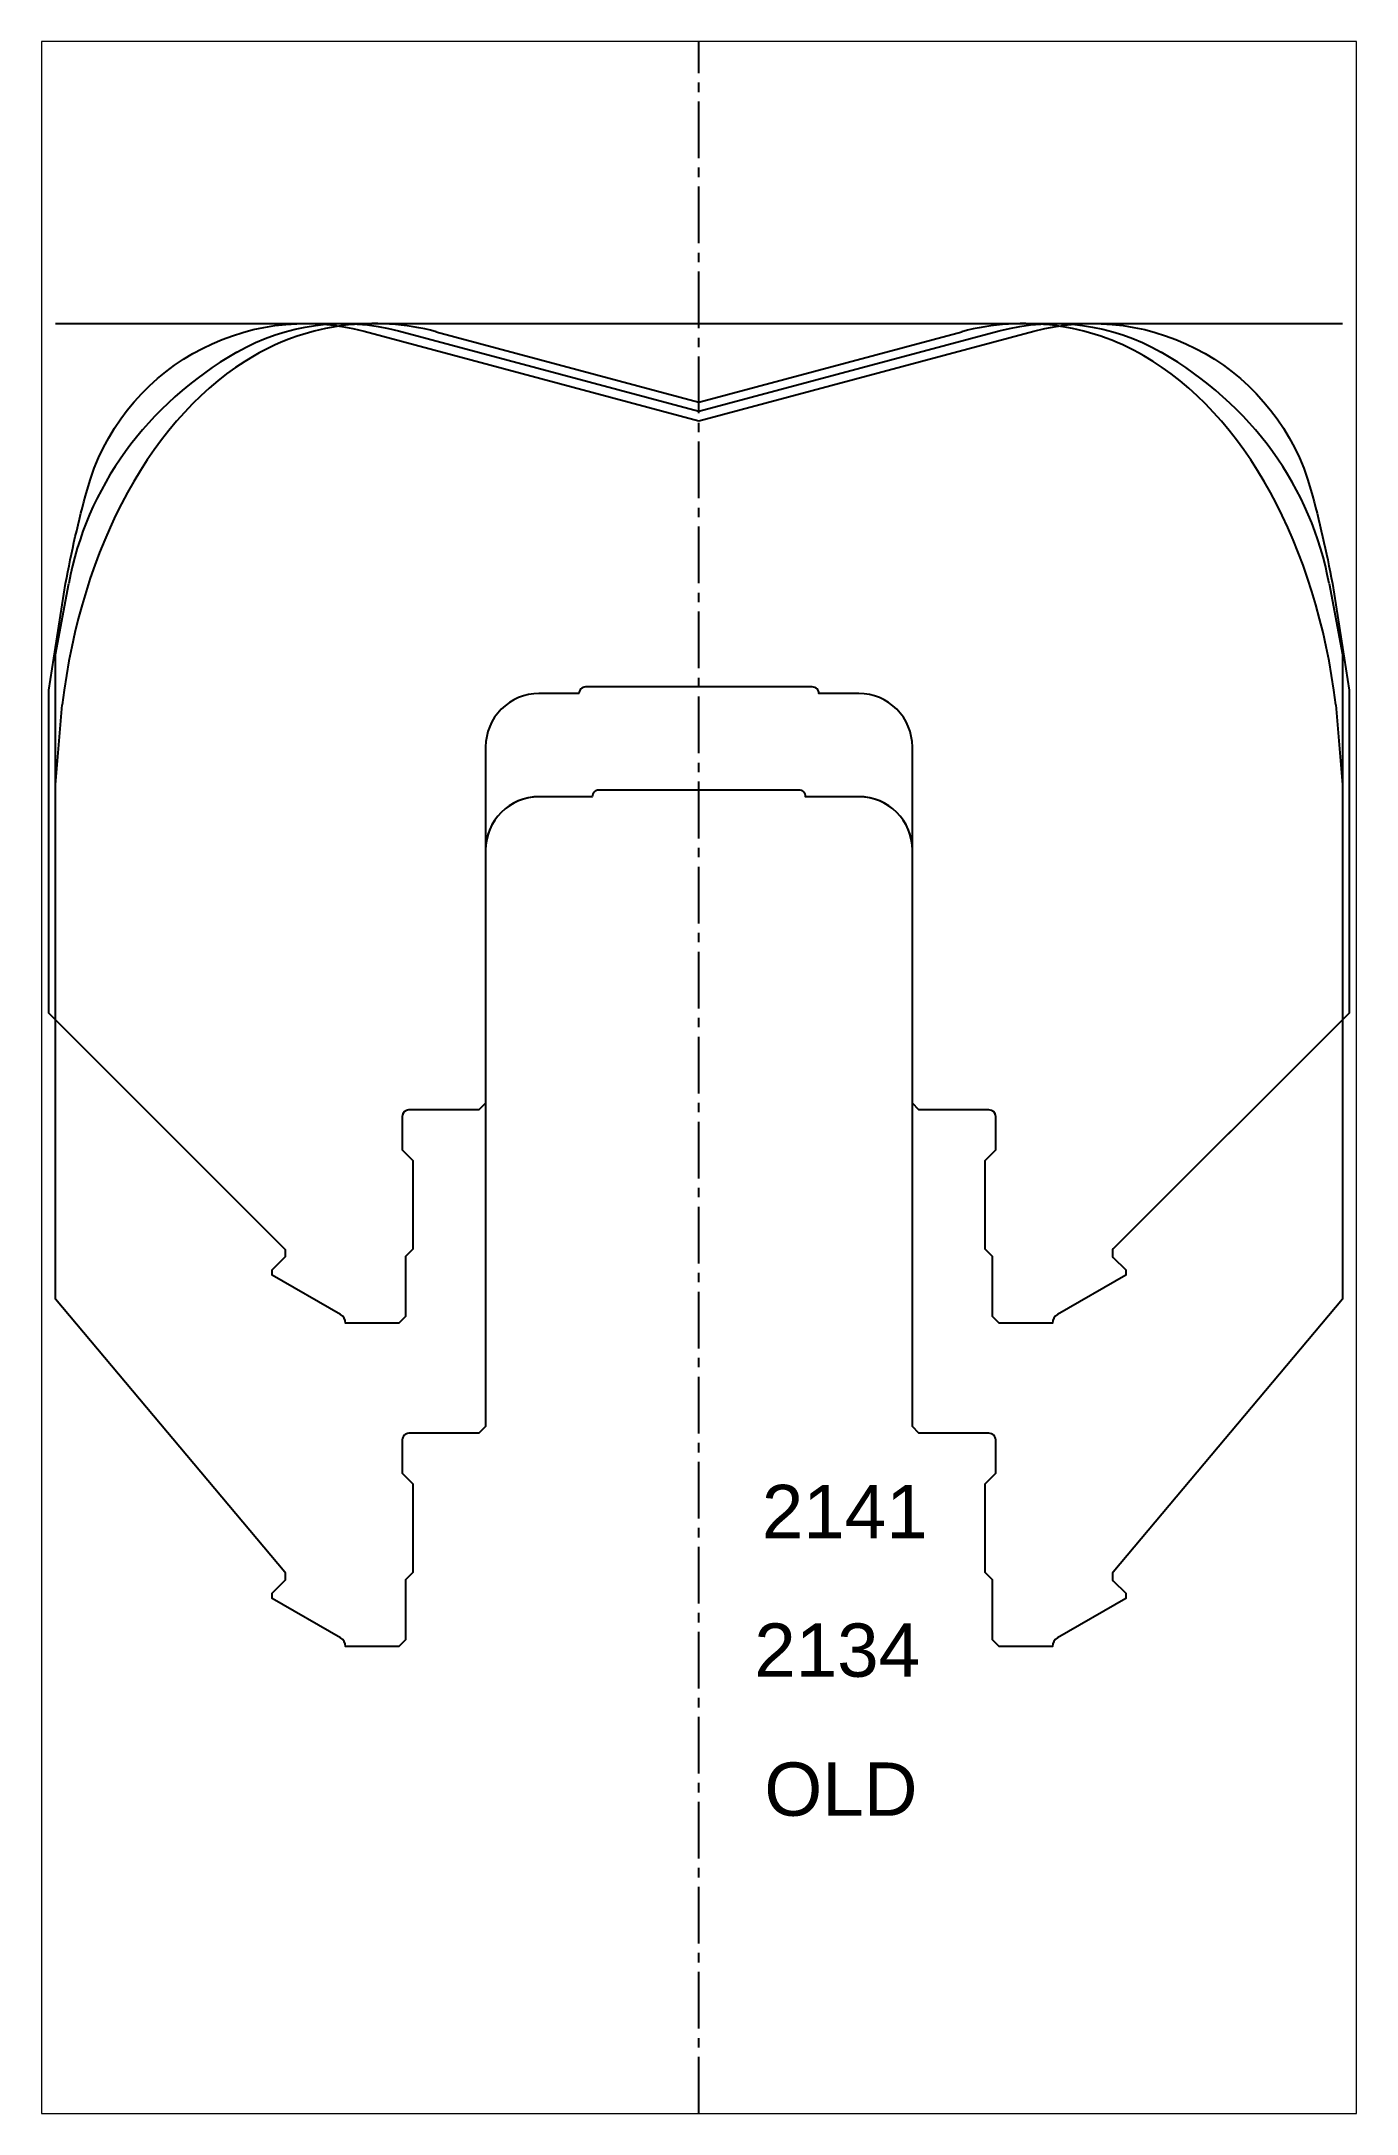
# Paper-space layout 'Layout1' of a CAD drawing. Header units: inches. Extents: x 0.1 to 10.4, y 0.1 to 16.4.
# The model-space entities are those that its viewports show. They can reach past a viewport. Long polylines and large blocks are cut down to what shows.
import ezdxf

# ---------------------------------------------------------------- set-up
doc = ezdxf.new("R2010")
doc.units = ezdxf.units.IN
doc.header["$MEASUREMENT"] = 0
doc.linetypes.add('CENTER2', pattern=[1.125, 0.75, -0.125, 0.125, -0.125])
for name, color, linetype in [('37977', 202, 'Continuous'), ('38725', 80, 'Continuous'), ('38735', 130, 'Continuous')]:
    doc.layers.add(name, color=color, linetype=linetype)
doc.styles.get("Standard").update_dxf_attribs({"font": 'arial.ttf'})

msp = doc.modelspace()

# ---------------------------------------------------------------- linework, layer by layer
at = {"color": 1}
msp.add_line((31.9893, 5.9822), (38.0206, 5.9822), dxfattribs=at)
at = {"color": 5, "linetype": 'CENTER2'}
msp.add_xline((35.005, 3.7947), (0, 1), dxfattribs=at)
at = {"layer": '37977'}
msp.add_lwpolyline([(36.005, 2.3259), (36.005, 3.5134, 0.414214), (35.755, 3.7634), (35.505, 3.7634, 0.414214), (35.4737, 3.7947), (34.5362, 3.7947, 0.414214), (34.505, 3.7634), (34.255, 3.7634, 0.414214), (34.005, 3.5134), (34.005, 2.3259), (33.9737, 2.2947), (33.6456, 2.2947, 0.414214), (33.6143, 2.2634), (33.6143, 2.1072), (33.6638, 2.0577), (33.6638, 1.6423), (33.6287, 1.6072), (33.6287, 1.3259), (33.5975, 1.2947), (33.3487, 1.2947, 0.267949), (33.3253, 1.3353), (33.005, 1.5202), (33.005, 1.5447), (33.0629, 1.6026, 0.198912), (33.0675, 1.6137), (33.0675, 1.632, 0.198912), (33.0629, 1.643), (31.9581, 2.7478), (31.9581, 4.2634), (32.0362, 4.7634, -0.021129), (32.1366, 5.2009, -0.41245), (33.4362, 5.946), (35.005, 5.5256), (36.5737, 5.946, -0.41245), (37.8733, 5.2009, -0.021129), (37.9737, 4.7634), (38.0518, 4.2634), (38.0518, 2.7478), (36.947, 1.643, 0.198912), (36.9425, 1.632), (36.9425, 1.6137, 0.198912), (36.947, 1.6026), (37.005, 1.5447), (37.005, 1.5202), (36.6847, 1.3353, 0.267949), (36.6612, 1.2947), (36.4125, 1.2947), (36.3812, 1.3259), (36.3812, 1.6072), (36.3461, 1.6423), (36.3461, 2.0577), (36.3956, 2.1072), (36.3956, 2.2634, 0.414214), (36.3643, 2.2947), (36.0362, 2.2947)], format="xyb", close=True, dxfattribs=at)
at = {"layer": '38725'}
for p, q in [((33.7735, 5.9439), (35.005, 5.6139)), ((35.005, 5.6139), (36.2364, 5.9439))]:
    msp.add_line(p, q, dxfattribs=at)
msp.add_lwpolyline([(37.9893, 4.1941), (38.0206, 3.8191), (38.0206, 1.4069), (36.9461, 0.1264, 0.176327), (36.9425, 0.1163), (36.9425, 0.0973, 0.198912), (36.947, 0.0862), (37.005, 0.0283), (37.005, 0.0038), (36.6847, -0.1811, 0.267949), (36.6612, -0.2217), (36.4125, -0.2217), (36.3812, -0.1905), (36.3812, 0.0908), (36.3461, 0.1259), (36.3461, 0.5413), (36.3956, 0.5908), (36.3956, 0.747, 0.414214), (36.3643, 0.7783), (36.0362, 0.7783), (36.005, 0.8095), (36.005, 3.997, 0.414214), (35.755, 4.247), (35.5675, 4.247, 0.414214), (35.5362, 4.2783), (34.4737, 4.2783, 0.414214), (34.4425, 4.247), (34.255, 4.247, 0.414214), (34.005, 3.997), (34.005, 0.8095), (33.9737, 0.7783), (33.6456, 0.7783, 0.414214), (33.6143, 0.747), (33.6143, 0.5908), (33.6638, 0.5413), (33.6638, 0.1259), (33.6287, 0.0908), (33.6287, -0.1905), (33.5975, -0.2217), (33.3487, -0.2217, 0.267949), (33.3253, -0.1811), (33.005, 0.0038), (33.005, 0.0283), (33.0629, 0.0862, 0.198912), (33.0675, 0.0973), (33.0675, 0.1163, 0.176327), (33.0638, 0.1264), (31.9893, 1.4069), (31.9893, 3.8191), (32.0206, 4.1941)], format="xyb", dxfattribs=at)
for centre, start, end in [((33.4823, 4.8572), 75, 120), ((36.5276, 4.8572), 60, 105)]:
    msp.add_arc(centre, 1.125, start, end, dxfattribs=at)
for centre, start_param, end_param in [((33.4362, 3.8191), 0.367422, 1.395994), ((36.5737, 3.8191), 4.887191, 5.915763)]:
    msp.add_ellipse(centre, major_axis=(0, 2.1562), ratio=0.666667, start_param=start_param, end_param=end_param, dxfattribs=at)
at = {"layer": '38735'}
for p, q in [((31.9893, 4.4301), (32.0518, 4.7634)), ((37.9581, 4.7634), (38.0206, 4.4301)), ((31.9893, 2.7166), (31.9893, 4.4301)), ((38.0206, 4.4301), (38.0206, 2.7166)), ((34.4425, 3.7634), (34.255, 3.7634)), ((35.755, 3.7634), (35.5675, 3.7634)), ((34.005, 3.5134), (34.005, 2.3259)), ((36.005, 2.3259), (36.005, 3.5134)), ((33.0629, 1.643), (31.9893, 2.7166)), ((38.0206, 2.7166), (36.947, 1.643)), ((33.6143, 2.2634), (33.6143, 2.1072)), ((33.9737, 2.2947), (33.6456, 2.2947)), ((34.005, 2.3259), (33.9737, 2.2947)), ((36.0362, 2.2947), (36.005, 2.3259)), ((36.3643, 2.2947), (36.0362, 2.2947)), ((36.3956, 2.1072), (36.3956, 2.2634)), ((33.6143, 2.1072), (33.6638, 2.0577)), ((33.6638, 2.0577), (33.6638, 1.6423)), ((36.3461, 2.0577), (36.3956, 2.1072)), ((36.3461, 1.6423), (36.3461, 2.0577)), ((33.005, 1.5447), (33.0629, 1.6026)), ((33.0675, 1.6137), (33.0675, 1.632)), ((33.6638, 1.6423), (33.6287, 1.6072)), ((33.6287, 1.6072), (33.6287, 1.3259)), ((36.3812, 1.6072), (36.3461, 1.6423)), ((36.3812, 1.3259), (36.3812, 1.6072)), ((36.9425, 1.632), (36.9425, 1.6137)), ((36.947, 1.6026), (37.005, 1.5447)), ((33.005, 1.5202), (33.005, 1.5447)), ((33.3253, 1.3353), (33.005, 1.5202)), ((37.005, 1.5202), (36.6847, 1.3353)), ((37.005, 1.5447), (37.005, 1.5202)), ((33.5975, 1.2947), (33.3487, 1.2947)), ((33.6287, 1.3259), (33.5975, 1.2947)), ((36.4125, 1.2947), (36.3812, 1.3259)), ((36.6612, 1.2947), (36.4125, 1.2947))]:
    msp.add_line(p, q, dxfattribs=at)
msp.add_lwpolyline([(32.8385, 5.8482, -0.198912), (33.5973, 5.9481), (35.005, 5.5709), (36.4126, 5.9481, -0.198912), (37.1714, 5.8482)], format="xyb", dxfattribs=at)
for centre, radius, start, end in [((34.255, 3.5134), 0.25, 90, 180), ((35.755, 3.5134), 0.25, 0, 90), ((33.6456, 2.2634), 0.0313, 90, 180), ((36.3643, 2.2634), 0.0313, 0, 90), ((33.0518, 1.632), 0.0156, 0, 45), ((33.0518, 1.6137), 0.0156, 315, 0), ((36.9581, 1.632), 0.0156, 135, 180), ((36.9581, 1.6137), 0.0156, 180, 225), ((33.3018, 1.2947), 0.0469, 0, 60), ((36.7081, 1.2947), 0.0469, 120, 180)]:
    msp.add_arc(centre, radius, start, end, dxfattribs=at)
for centre, start_param, end_param in [((33.7799, 4.5134), 5.280359, 6.124631), ((36.23, 4.5134), 3.300147, 4.144419)]:
    msp.add_ellipse(centre, major_axis=(-1.75, 0), ratio=0.904785, start_param=start_param, end_param=end_param, dxfattribs=at)

# ---------------------------------------------------------------- texts
at = {"layer": '37977'}
msp.add_text('OLD', height=0.25, dxfattribs=at).set_placement((35.3113, -1.0153))
at = {"layer": '38725'}
msp.add_text('2134', height=0.25, dxfattribs=at).set_placement((35.2643, -0.3635))
at = {"layer": '38735'}
msp.add_text('2141', height=0.25, dxfattribs=at).set_placement((35.2998, 0.2864))

psp = doc.layouts.get("Layout1")

# ---------------------------------------------------------------- viewports
at = {"layer": '38735', "linetype": 'CENTER2'}
psp.add_viewport(center=(5.238, 8.248), size=(10.354, 16.3229), view_center_point=(35.0051, 2.4466), view_height=9.71699, dxfattribs=at)

doc.saveas('drawing.dxf')
